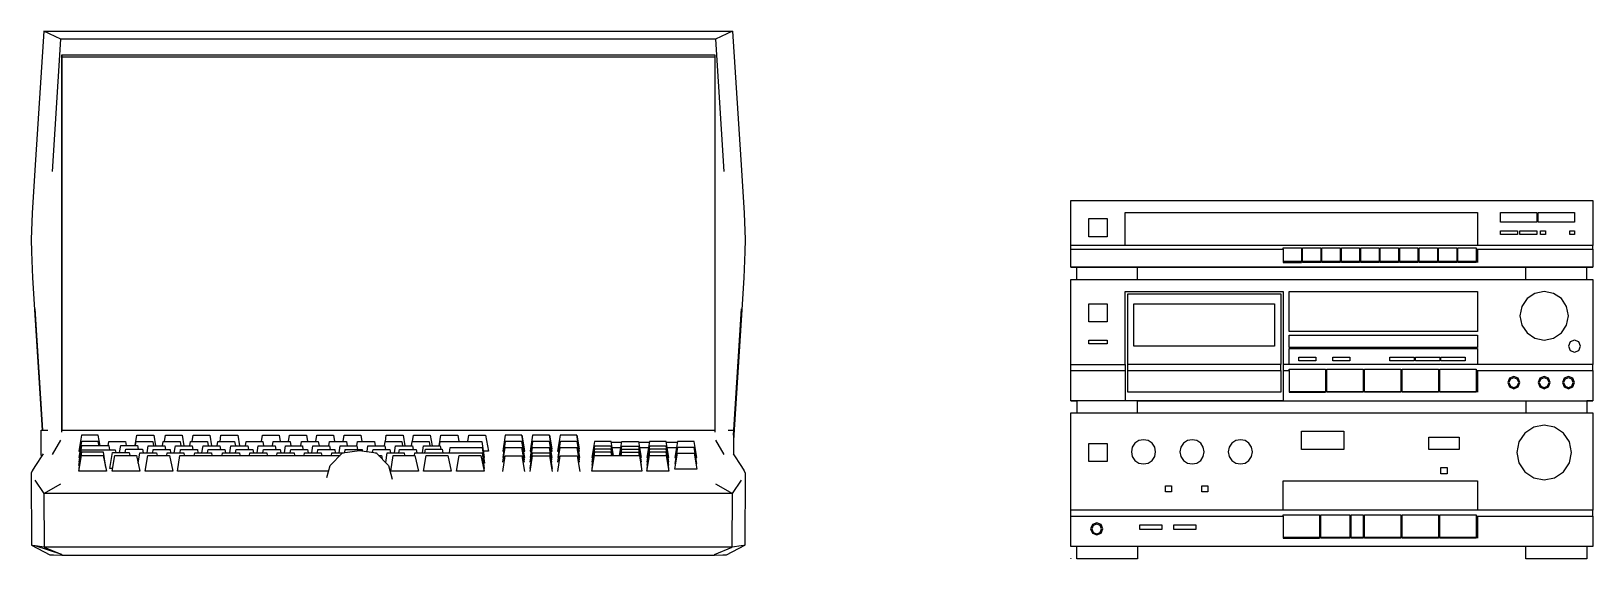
# Model space of a CAD drawing. Header units: millimetres. Extents: x 3103 to 179340, y -10977 to 70536.
# Drawn here: x 112484 to 113721, y 10924 to 11342 of the extents above; entities that cross this region are included whole.
import ezdxf

# ---------------------------------------------------------------- set-up
doc = ezdxf.new("R2010")
doc.units = ezdxf.units.MM
doc.header["$LTSCALE"] = 0.5
doc.linetypes.add('ELGO_LTYPE0', pattern=[0])
doc.layers.add('MEBEL', color=1, linetype='Continuous')

# ---------------------------------------------------------------- blocks, each defined once
blk = doc.blocks.new('m_164')
at = {"color": 0, "linetype": 'ELGO_LTYPE0'}
for p, q in [((-272.818329, 414.850534), (-279.859209, 304.964506)), ((-272.818329, 414.850534), (272.817993, 414.850534)), ((-259.206535, 408.581614), (-272.818329, 414.850534)), ((-265.896274, 303.925433), (-259.206535, 408.581614)), ((259.206535, 408.581614), (-259.206535, 408.581614)), ((272.817993, 414.850534), (259.206535, 408.581614)), ((259.206535, 408.581614), (265.895938, 303.931278)), ((272.817993, 414.850534), (279.859209, 304.970687)), ((-258.637764, 97.440483), (-258.637764, 396.335009)), ((-258.637764, 396.335009), (-258.637764, 99.030225)), ((-258.637764, 396.335009), (258.640431, 396.335009)), ((258.640431, 396.335009), (258.640431, 97.440483)), ((-258.637764, 394.586388), (258.640431, 394.586388)), ((-279.859209, 304.964506), (-282.011128, 270.797506)), ((279.859209, 304.970687), (282.013795, 270.804016)), ((-282.011128, 270.797506), (-282.729104, 250.044277)), ((282.013795, 270.804016), (282.731771, 250.050451)), ((-282.729104, 250.044277), (-282.502129, 240.160207)), ((282.731771, 250.050451), (282.504796, 240.166381)), ((-282.502129, 240.160207), (-281.78549, 219.738176)), ((282.504796, 240.166381), (281.78682, 219.74435)), ((-281.78549, 219.738176), (-279.633571, 186.116994)), ((281.78682, 219.74435), (279.633571, 186.123091)), ((-279.859209, 195.124048), (-273.701526, 99.030225)), ((-279.633571, 186.116994), (-273.966553, 99.030225)), ((273.441504, 94.973389), (279.859209, 195.130138)), ((279.633571, 186.123091), (273.441504, 90.956271)), ((-274.996281, 78.810221), (-274.996281, 99.030225)), ((-274.996281, 99.030225), (-269.657374, 99.030225)), ((-258.637764, 99.030225), (258.640431, 99.030225)), ((269.339938, 99.030225), (273.441504, 99.030225)), ((273.441504, 99.030225), (273.441504, 79.975378)), ((-265.896274, 79.733717), (-259.403466, 91.029456)), ((-242.950491, 94.992912), (-244.931841, 82.385065)), ((-242.950491, 90.086094), (-244.931841, 77.477827)), ((-229.635434, 94.992912), (-242.950491, 94.992912)), ((-229.635434, 90.086094), (-242.950491, 90.086094)), ((-228.205495, 86.546796), (-229.635434, 94.992912)), ((-229.036619, 86.546796), (-229.635434, 90.086094)), ((-221.905614, 86.546796), (-221.349191, 90.086094)), ((-221.349191, 90.086094), (-208.034134, 90.086094)), ((-212.734508, 81.378451), (-211.873011, 86.860886)), ((-211.873011, 86.860886), (-198.557954, 86.860886)), ((-208.034134, 90.086094), (-207.488393, 86.860886)), ((-200.305322, 86.860886), (-199.025582, 94.996335)), ((-200.254586, 86.860886), (-199.747562, 90.086094)), ((-199.747562, 90.086094), (-186.432505, 90.086094)), ((-199.025582, 94.996335), (-185.710525, 94.996335)), ((-198.557954, 86.860886), (-198.067282, 83.958364)), ((-186.432505, 90.086094), (-185.83236, 86.5382)), ((-185.710525, 94.996335), (-184.279256, 86.5382)), ((-178.703693, 86.5382), (-178.145933, 90.086094)), ((-178.145933, 90.086094), (-164.830876, 90.086094)), ((-177.27108, 90.086094), (-176.499701, 94.996335)), ((-176.499701, 94.996335), (-163.184644, 94.996335)), ((-164.830876, 90.086094), (-164.230731, 86.5382)), ((-163.184644, 94.996335), (-161.753368, 86.5382)), ((-157.102064, 86.5382), (-156.544304, 90.086094)), ((-156.544304, 90.086094), (-143.229247, 90.086094)), ((-155.360366, 90.086094), (-154.589323, 94.996335)), ((-154.589323, 94.996335), (-141.272929, 94.996335)), ((-143.229247, 90.086094), (-142.629102, 86.5382)), ((-141.272929, 94.996335), (-139.841317, 86.5382)), ((-135.500764, 86.5382), (-134.942675, 90.086094)), ((-134.942675, 90.086094), (-121.626281, 90.086094)), ((-133.192969, 90.086094), (-132.42159, 94.996335)), ((-132.42159, 94.996335), (-119.106533, 94.996335)), ((-121.626281, 90.086094), (-121.026136, 86.5382)), ((-119.106533, 94.996335), (-117.675257, 86.5382)), ((-113.1361, 86.5382), (-112.578347, 90.086094)), ((-112.578347, 90.086094), (-99.26329, 90.086094)), ((-100.403499, 90.086094), (-99.632456, 94.992912)), ((-99.632456, 94.992912), (-86.317399, 94.992912)), ((-99.26329, 90.086094), (-98.663138, 86.5382)), ((-91.597562, 86.5382), (-91.039802, 90.086094)), ((-91.039802, 90.086094), (-77.724745, 90.086094)), ((-86.317399, 94.992912), (-85.486268, 90.086094)), ((-78.903006, 90.086094), (-78.131963, 94.992912)), ((-78.131963, 94.992912), (-64.816906, 94.992912)), ((-77.724745, 90.086094), (-77.1246, 86.5382)), ((-69.234564, 86.5382), (-68.676475, 90.086094)), ((-68.676475, 90.086094), (-55.360081, 90.086094)), ((-64.816906, 94.992912), (-63.985775, 90.086094)), ((-57.350783, 90.086094), (-56.579733, 94.992912)), ((-56.579733, 94.992912), (-43.264676, 94.992912)), ((-55.360081, 90.086094), (-54.759936, 86.5382)), ((-46.932984, 86.5382), (-46.374895, 90.086094)), ((-46.374895, 90.086094), (-33.059838, 90.086094)), ((-43.264676, 94.992912), (-42.433552, 90.086094)), ((-35.645344, 90.086094), (-34.874301, 94.992912)), ((-34.874301, 94.992912), (-21.559237, 94.992912)), ((-33.059838, 90.086094), (-32.459693, 86.5382)), ((-24.824002, 86.5382), (-24.271583, 90.086094)), ((-24.271583, 90.086094), (-10.949855, 90.086094)), ((-21.559237, 94.992912), (-20.728113, 90.086094)), ((-10.949855, 90.086094), (-10.349703, 86.5382)), ((-3.031112, 86.5382), (-2.473359, 90.086094)), ((-2.473359, 90.086094), (10.841705, 90.086094)), ((-2.240707, 90.086094), (-1.469664, 94.996335)), ((-1.469664, 94.996335), (11.84673, 94.996335)), ((10.841705, 90.086094), (11.44185, 86.5382)), ((11.84673, 94.996335), (13.278006, 86.5382)), ((18.570517, 86.5382), (19.12827, 90.086094)), ((19.12827, 90.086094), (32.443334, 90.086094)), ((19.25945, 90.086094), (20.0305, 94.996335)), ((20.0305, 94.996335), (33.345557, 94.996335)), ((32.443334, 90.086094), (33.043479, 86.5382)), ((33.345557, 94.996335), (34.777162, 86.5382)), ((40.459202, 86.5382), (41.788005, 94.996335)), ((40.658807, 86.5382), (41.21656, 90.086094)), ((41.21656, 90.086094), (74.247691, 90.086094)), ((41.788005, 94.996335), (55.103062, 94.996335)), ((55.103062, 94.996335), (55.934186, 90.086094)), ((63.132615, 90.086094), (63.903665, 94.996335)), ((63.903665, 94.996335), (77.218722, 94.996335)), ((74.247691, 90.086094), (76.014085, 77.477827)), ((77.218722, 94.996335), (79.352952, 82.388488)), ((92.685698, 94.992912), (90.704677, 82.385065)), ((92.685698, 90.086094), (90.704677, 77.477827)), ((106.002092, 94.992912), (92.685698, 94.992912)), ((106.002092, 90.086094), (92.685698, 90.086094)), ((106.002092, 94.992912), (107.843589, 84.103565)), ((108.134985, 82.385065), (106.002092, 94.992912)), ((106.002092, 94.992912), (107.805537, 84.329203)), ((108.134985, 77.477827), (106.002092, 90.086094)), ((114.387126, 94.992912), (112.404775, 82.385065)), ((114.387126, 90.086094), (112.404775, 77.477827)), ((127.70219, 94.992912), (114.387126, 94.992912)), ((127.70219, 90.086094), (114.387126, 90.086094)), ((127.70219, 94.992912), (129.549028, 84.103565)), ((129.836413, 82.385065), (127.70219, 94.992912)), ((127.70219, 94.992912), (129.510976, 84.329203)), ((129.836413, 77.477827), (127.70219, 90.086094)), ((136.148642, 94.992912), (134.167621, 82.385065)), ((136.297511, 90.086094), (134.31649, 77.477827)), ((149.463699, 94.992912), (136.148642, 94.992912)), ((149.612568, 90.086094), (136.297511, 90.086094)), ((149.463699, 94.992912), (151.306533, 84.103565)), ((151.597929, 82.385065), (149.463699, 94.992912)), ((149.463699, 94.992912), (151.268481, 84.329203)), ((151.746798, 77.477827), (149.612568, 90.086094)), ((163.370557, 90.086094), (161.389543, 77.477827)), ((176.685621, 90.086094), (163.370557, 90.086094)), ((178.554488, 79.045036), (176.685621, 90.086094)), ((176.769061, 89.597263), (184.994222, 89.597263)), ((183.335635, 79.045036), (185.070655, 90.086094)), ((185.070655, 90.086094), (198.385712, 90.086094)), ((198.385712, 90.086094), (200.519942, 77.477827)), ((198.469159, 89.597263), (206.905937, 89.597263)), ((206.982706, 90.086094), (205.000019, 77.477827)), ((220.297763, 90.086094), (206.982706, 90.086094)), ((222.43032, 77.477827), (220.297763, 90.086094)), ((220.379544, 89.597263), (228.994227, 89.597263)), ((229.070996, 90.086094), (227.089639, 77.477827)), ((242.386053, 90.086094), (229.070996, 90.086094)), ((244.519947, 77.477827), (242.386053, 90.086094)), ((259.40313, 91.029456), (265.895938, 79.734389)), ((-273.226884, 80.301074), (-279.859209, 70.206129)), ((-274.207213, 78.810221), (-274.996281, 78.810221)), ((-242.950491, 86.546796), (-244.931841, 73.938858)), ((-244.931841, 82.385065), (-244.160462, 82.385065)), ((-242.950491, 81.498781), (-244.931841, 68.890598)), ((-244.931841, 66.437105), (-242.950491, 79.045036)), ((-244.931841, 77.477827), (-244.375089, 77.477827)), ((-244.913816, 71.050364), (-242.950491, 83.54339)), ((-220.956659, 86.546796), (-242.950491, 86.546796)), ((-242.950491, 83.54339), (-216.223574, 83.54339)), ((-225.577926, 81.498781), (-242.950491, 81.498781)), ((-242.950491, 79.045036), (-225.76218, 79.045036)), ((-225.76218, 79.045036), (-223.075867, 66.437105)), ((-223.711397, 69.41865), (-225.577926, 81.498781)), ((-220.385221, 83.54339), (-220.956659, 86.546796)), ((-220.452309, 68.770268), (-218.469622, 81.378451)), ((-218.542387, 66.437105), (-216.56103, 79.045036)), ((-218.469622, 81.378451), (-205.154565, 81.378451)), ((-216.56103, 79.045036), (-199.372719, 79.045036)), ((-216.223574, 83.54339), (-215.812016, 81.378451)), ((-208.205032, 81.378451), (-207.798815, 83.958364)), ((-207.798815, 83.958364), (-194.483758, 83.958364)), ((-205.154565, 81.378451), (-204.759695, 79.045036)), ((-199.372719, 79.045036), (-196.686413, 66.437105)), ((-198.057608, 72.870749), (-196.771197, 81.055765)), ((-196.771197, 81.055765), (-183.456133, 81.055765)), ((-194.483758, 83.958364), (-193.993093, 81.055765)), ((-192.375568, 66.437105), (-190.394547, 79.045036)), ((-191.035747, 81.055765), (-190.174579, 86.5382)), ((-190.394547, 79.045036), (-173.206236, 79.045036)), ((-190.174579, 86.5382), (-176.859522, 86.5382)), ((-186.504941, 81.055765), (-186.098717, 83.635678)), ((-186.098717, 83.635678), (-172.78366, 83.635678)), ((-183.456133, 81.055765), (-183.115674, 79.045036)), ((-176.859522, 86.5382), (-176.368521, 83.635678)), ((-175.457954, 79.045036), (-175.142191, 81.055765)), ((-175.142191, 81.055765), (-161.827134, 81.055765)), ((-173.206236, 79.045036), (-170.519923, 66.437105)), ((-172.78366, 83.635678), (-172.347735, 81.055765)), ((-169.406748, 81.055765), (-168.544243, 86.5382)), ((-168.544243, 86.5382), (-155.229186, 86.5382)), ((-166.902022, 66.437105), (-164.921001, 79.045036)), ((-164.921001, 79.045036), (-38.035249, 79.045036)), ((-164.875935, 81.055765), (-164.470054, 83.635678)), ((-164.470054, 83.635678), (-151.154997, 83.635678)), ((-161.827134, 81.055765), (-161.486675, 79.045036)), ((-155.229186, 86.5382), (-154.738192, 83.635678)), ((-153.576283, 79.045036), (-153.26052, 81.055765)), ((-153.26052, 81.055765), (-139.945463, 81.055765)), ((-151.154997, 83.635678), (-150.718736, 81.055765)), ((-147.525077, 81.055765), (-146.663573, 86.5382)), ((-146.663573, 86.5382), (-133.348516, 86.5382)), ((-142.995594, 81.055765), (-142.589377, 83.635678)), ((-142.589377, 83.635678), (-129.27432, 83.635678)), ((-139.945463, 81.055765), (-139.604997, 79.045036)), ((-133.348516, 86.5382), (-132.857851, 83.635678)), ((-131.444264, 79.045036), (-131.128501, 81.055765)), ((-131.128501, 81.055765), (-117.813444, 81.055765)), ((-129.27432, 83.635678), (-128.838395, 81.055765)), ((-125.393058, 81.055765), (-124.531554, 86.5382)), ((-124.531554, 86.5382), (-111.216497, 86.5382)), ((-120.863582, 81.055765), (-120.457365, 83.635678)), ((-120.457365, 83.635678), (-107.142308, 83.635678)), ((-117.813444, 81.055765), (-117.472985, 79.045036)), ((-111.216497, 86.5382), (-110.725832, 83.635678)), ((-109.815265, 79.045036), (-109.499502, 81.055765)), ((-109.499502, 81.055765), (-96.184445, 81.055765)), ((-107.142308, 83.635678), (-106.706383, 81.055765)), ((-103.764059, 81.055765), (-102.902891, 86.5382)), ((-102.902891, 86.5382), (-89.587834, 86.5382)), ((-99.233246, 81.055765), (-98.827029, 83.635678)), ((-98.827029, 83.635678), (-85.512308, 83.635678)), ((-96.184445, 81.055765), (-95.843986, 79.045036)), ((-89.587834, 86.5382), (-89.096833, 83.635678)), ((-88.186266, 79.045036), (-87.870503, 81.055765)), ((-87.870503, 81.055765), (-74.554109, 81.055765)), ((-85.512308, 83.635678), (-85.076047, 81.055765)), ((-82.13506, 81.055765), (-81.272555, 86.5382)), ((-81.272555, 86.5382), (-67.957498, 86.5382)), ((-77.604247, 81.055765), (-77.198366, 83.635678)), ((-77.198366, 83.635678), (-63.883309, 83.635678)), ((-74.554109, 81.055765), (-74.21365, 79.045036)), ((-67.957498, 86.5382), (-67.466497, 83.635678)), ((-66.619014, 79.045036), (-66.303258, 81.055765)), ((-66.303258, 81.055765), (-52.988194, 81.055765)), ((-63.883309, 83.635678), (-63.447048, 81.055765)), ((-60.567808, 81.055765), (-59.70664, 86.5382)), ((-59.70664, 86.5382), (-46.391583, 86.5382)), ((-56.038332, 81.055765), (-55.632115, 83.635678)), ((-55.632115, 83.635678), (-42.317058, 83.635678)), ((-52.988194, 81.055765), (-52.647735, 79.045036)), ((-46.391583, 86.5382), (-45.900582, 83.635678)), ((-45.984029, 70.924609), (-36.185408, 80.934434)), ((-44.990015, 79.045036), (-44.674252, 81.055765)), ((-44.674252, 81.055765), (-35.34594, 81.055765)), ((-42.317058, 83.635678), (-41.881133, 81.055765)), ((-38.938809, 81.055765), (-38.077641, 86.5382)), ((-38.077641, 86.5382), (-24.762584, 86.5382)), ((-36.185408, 80.934434), (-22.801926, 82.867638)), ((-34.386303, 81.194533), (-34.002115, 83.635678)), ((-34.002115, 83.635678), (-20.687058, 83.635678)), ((-24.762584, 86.5382), (-24.271583, 83.635678)), ((-22.801926, 82.867638), (-9.417107, 80.934434)), ((-20.687058, 83.635678), (-20.501138, 82.535439)), ((-16.72335, 81.989614), (-16.008377, 86.5382)), ((-16.008377, 86.5382), (-2.691983, 86.5382)), ((-12.292336, 81.349744), (-11.932851, 83.635678)), ((-11.932851, 83.635678), (1.382206, 83.635678)), ((-10.256575, 81.055765), (-9.289931, 81.055765)), ((-9.417107, 80.934434), (0.381514, 70.924609)), ((-9.289931, 81.055765), (-9.238194, 80.751937)), ((-7.567266, 79.045036), (-5.285504, 79.045036)), ((-5.285504, 79.045036), (-4.649974, 76.064492)), ((-2.691983, 86.5382), (-2.201318, 83.635678)), ((-1.942969, 73.299408), (-0.724654, 81.055765)), ((-0.724654, 81.055765), (12.59174, 81.055765)), ((1.382206, 83.635678), (1.818467, 81.055765)), ((2.043769, 66.437105), (4.026456, 79.045036)), ((4.026456, 79.045036), (21.213101, 79.045036)), ((5.010796, 81.055765), (5.873294, 86.5382)), ((5.873294, 86.5382), (19.188358, 86.5382)), ((8.540917, 81.055765), (8.946798, 83.635678)), ((8.946798, 83.635678), (22.261855, 83.635678)), ((12.59174, 81.055765), (12.932206, 79.045036)), ((19.188358, 86.5382), (19.679352, 83.635678)), ((20.856283, 79.045036), (21.172382, 81.055765)), ((21.172382, 81.055765), (74.440618, 81.055765)), ((21.213101, 79.045036), (23.90108, 66.437105)), ((22.261855, 83.635678), (22.698116, 81.055765)), ((27.081061, 81.055765), (27.942558, 86.5382)), ((27.942558, 86.5382), (41.257615, 86.5382)), ((28.090097, 66.437105), (30.071111, 79.045036)), ((29.15654, 81.055765), (29.592801, 83.831531)), ((29.592801, 83.831531), (42.907858, 83.831531)), ((30.071111, 79.045036), (47.259422, 79.045036)), ((41.257615, 86.5382), (41.715576, 83.831531)), ((42.907858, 83.831531), (43.37816, 81.055765)), ((47.259422, 79.045036), (49.946071, 66.437105)), ((48.472067, 81.055765), (49.147651, 85.354262)), ((49.147651, 85.354262), (74.359845, 85.354262)), ((54.136418, 66.437105), (56.117439, 79.045036)), ((56.117439, 79.045036), (73.30575, 79.045036)), ((73.30575, 79.045036), (75.992392, 66.437105)), ((74.359845, 85.354262), (76.271104, 72.745995)), ((74.440618, 81.055765), (76.159286, 68.663623)), ((79.352952, 82.388488), (75.326489, 82.388488)), ((76.014085, 77.477827), (75.553464, 77.477827)), ((90.704677, 82.385065), (91.475727, 82.385065)), ((90.704677, 77.477827), (91.475727, 77.477827)), ((90.736051, 66.231074), (92.685698, 78.636229)), ((90.870234, 73.627855), (92.685698, 85.178856)), ((92.685698, 85.178856), (106.002092, 85.178856)), ((92.685698, 78.636229), (106.002092, 78.636229)), ((106.002092, 85.178856), (107.597588, 75.744312)), ((106.002092, 85.178856), (107.660672, 75.375811)), ((107.955743, 73.627855), (106.002092, 85.178856)), ((106.002092, 78.636229), (108.100601, 66.231074)), ((107.305191, 82.385065), (108.134985, 82.385065)), ((107.305191, 77.477827), (108.134985, 77.477827)), ((112.404775, 82.385065), (113.175818, 82.385065)), ((112.404775, 77.477827), (113.175818, 77.477827)), ((112.436149, 68.690909), (114.387126, 81.089645)), ((112.436149, 66.231074), (114.387126, 78.636229)), ((112.571333, 73.627855), (114.387126, 85.178856)), ((114.387126, 85.178856), (127.70219, 85.178856)), ((114.387126, 81.089645), (127.70219, 81.089645)), ((114.387126, 78.636229), (127.70219, 78.636229)), ((127.70219, 85.178856), (129.299016, 75.744312)), ((127.70219, 85.178856), (129.361771, 75.375811)), ((129.657171, 73.627855), (127.70219, 85.178856)), ((127.70219, 81.089645), (129.800699, 68.690909)), ((127.70219, 78.636229), (129.800699, 66.231074)), ((129.004953, 82.385065), (129.836413, 82.385065)), ((129.004953, 77.477827), (129.836413, 77.477827)), ((134.167621, 82.385065), (135.087533, 82.385065)), ((134.31649, 77.477827), (135.087533, 77.477827)), ((134.347864, 66.231074), (136.297511, 78.636229)), ((134.482047, 73.627855), (136.297511, 85.178856)), ((136.297511, 85.178856), (149.612568, 85.178856)), ((136.297511, 78.636229), (149.612568, 78.636229)), ((149.612568, 85.178856), (151.209401, 75.744312)), ((149.612568, 85.178856), (151.268481, 75.375811)), ((151.567885, 73.627855), (149.612568, 85.178856)), ((149.612568, 78.636229), (151.71275, 66.231074)), ((150.915667, 82.385065), (151.597929, 82.385065)), ((150.915667, 77.477827), (151.746798, 77.477827)), ((163.370557, 86.405599), (161.389543, 73.797752)), ((163.370557, 83.95219), (161.389543, 71.344343)), ((163.370557, 81.498781), (161.389543, 68.890598)), ((161.389543, 66.437105), (163.370557, 79.045036)), ((161.389543, 77.477827), (161.967988, 77.477827)), ((176.685621, 86.405599), (163.370557, 86.405599)), ((176.685621, 83.95219), (163.370557, 83.95219)), ((176.685621, 81.498781), (163.370557, 81.498781)), ((163.370557, 79.045036), (199.055619, 79.045036)), ((177.931306, 79.045036), (176.685621, 86.405599)), ((177.517081, 79.045036), (176.685621, 83.95219)), ((177.101183, 79.045036), (176.685621, 81.498781)), ((177.504726, 85.247617), (184.310623, 85.247617)), ((183.914087, 79.045036), (185.070655, 86.405599)), ((184.299612, 79.045036), (185.070655, 83.95219)), ((184.68513, 79.045036), (185.070655, 81.498781)), ((185.070655, 86.405599), (198.385712, 86.405599)), ((185.070655, 83.95219), (198.385712, 83.95219)), ((185.070655, 81.498781), (198.385712, 81.498781)), ((198.385712, 86.405599), (200.519942, 73.797752)), ((198.385712, 83.95219), (200.519942, 71.344343)), ((198.385712, 81.498781), (198.801281, 79.045036)), ((199.055619, 79.045036), (200.940845, 66.437105)), ((199.204488, 85.247617), (206.222345, 85.247617)), ((200.519942, 77.477827), (199.896431, 77.477827)), ((206.982706, 86.405599), (205.000019, 73.797752)), ((206.982706, 83.95219), (205.000019, 71.344343)), ((206.982706, 81.498781), (205.000019, 68.890598)), ((205.000019, 66.437105), (206.982706, 79.045036)), ((205.000019, 77.477827), (205.578471, 77.477827)), ((220.297763, 86.405599), (206.982706, 86.405599)), ((220.297763, 83.95219), (206.982706, 83.95219)), ((220.297763, 81.498781), (206.982706, 81.498781)), ((206.982706, 79.045036), (220.297763, 79.045036)), ((222.43032, 73.797752), (220.297763, 86.405599)), ((222.43032, 71.344343), (220.297763, 83.95219)), ((222.43032, 68.890598), (220.297763, 81.498781)), ((220.297763, 79.045036), (222.43032, 66.437105)), ((221.116539, 85.247617), (228.310628, 85.247617)), ((221.808482, 77.477827), (222.43032, 77.477827)), ((229.070996, 85.178856), (227.089639, 72.571009)), ((227.089639, 68.072991), (229.070996, 80.680838)), ((227.089639, 77.477827), (227.861018, 77.477827)), ((242.386053, 85.178856), (229.070996, 85.178856)), ((229.070996, 80.680838), (242.386053, 80.680838)), ((244.519947, 72.571009), (242.386053, 85.178856)), ((242.386053, 80.680838), (244.519947, 68.072991)), ((243.688823, 77.477827), (244.519947, 77.477827)), ((273.226877, 80.301074), (279.859209, 70.206801)), ((-282.011128, 66.873611), (-282.729104, 64.84912)), ((-282.729104, 64.84912), (-282.502129, 7.930755)), ((-279.859209, 70.206129), (-282.011128, 66.873611)), ((-244.931841, 73.938858), (-244.459866, 73.938858)), ((-244.931841, 68.890598), (-244.545987, 68.890598)), ((-223.075867, 66.437105), (-244.931841, 66.437105)), ((-218.175888, 68.770268), (-220.452309, 68.770268)), ((-196.686413, 66.437105), (-218.542387, 66.437105)), ((-170.519923, 66.437105), (-192.375568, 66.437105)), ((-47.161296, 66.437105), (-166.902022, 66.437105)), ((-48.477744, 61.416796), (-45.984029, 70.924609)), ((0.381514, 70.924609), (3.210018, 60.137812)), ((23.90108, 66.437105), (2.043769, 66.437105)), ((49.946071, 66.437105), (28.090097, 66.437105)), ((75.992392, 66.437105), (54.136418, 66.437105)), ((76.271104, 72.745995), (75.593182, 72.745995)), ((161.389543, 73.797752), (161.775061, 73.797752)), ((161.389543, 71.344343), (161.775061, 71.344343)), ((161.389543, 68.890598), (161.775061, 68.890598)), ((200.940845, 66.437105), (161.389543, 66.437105)), ((200.519942, 73.797752), (200.10438, 73.797752)), ((200.519942, 71.344343), (200.206853, 71.344343)), ((205.000019, 73.797752), (205.385537, 73.797752)), ((205.000019, 71.344343), (205.385537, 71.344343)), ((205.000019, 68.890598), (205.385537, 68.890598)), ((222.43032, 66.437105), (205.000019, 66.437105)), ((222.014758, 73.797752), (222.43032, 73.797752)), ((222.014758, 71.344343), (222.43032, 71.344343)), ((222.014758, 68.890598), (222.43032, 68.890598)), ((227.089639, 72.571009), (227.796604, 72.571009)), ((244.519947, 68.072991), (227.089639, 68.072991)), ((243.758585, 72.571009), (244.519947, 72.571009)), ((279.859209, 70.206801), (282.013795, 66.874283)), ((282.013795, 66.874283), (282.731771, 64.849869)), ((282.731771, 64.849869), (282.504796, 7.930755)), ((-279.859209, 59.492517), (-272.818329, 48.774817)), ((-272.818329, 48.774817), (-259.206535, 56.465248)), ((259.206535, 56.465248), (272.817993, 48.774817)), ((272.817993, 48.774817), (279.859209, 59.493189)), ((-272.818329, 48.774817), (-272.598032, 6.259659)), ((272.817993, 48.774817), (-272.818329, 48.774817)), ((272.598025, 6.259659), (272.817993, 48.774817)), ((-282.502129, 7.930755), (-267.879962, 0.255682)), ((-279.633571, 7.373919), (-281.78549, 7.720223)), ((-272.598032, 6.259659), (-279.633571, 7.373919)), ((-258.488559, 0.511364), (-279.633571, 7.373919)), ((272.598025, 6.259659), (-272.598032, 6.259659)), ((-272.598032, 6.259659), (-258.488559, 0.511364)), ((-267.879962, 0.255682), (-267.200374, 0.223559)), ((-267.200374, 0.223559), (-265.160609, 0.170233)), ((-265.160609, 0.170233), (-258.488559, 0)), ((-258.488559, 0), (258.488559, 0)), ((258.488559, 0.511364), (272.598025, 6.259659)), ((258.488559, 0), (265.160609, 0.170233)), ((265.160609, 0.170233), (267.201711, 0.223559)), ((267.201711, 0.223559), (267.882629, 0.255682)), ((267.882629, 0.255682), (282.504796, 7.930755)), ((279.633571, 7.373919), (272.598025, 6.259659)), ((281.78682, 7.720223), (279.633571, 7.373919)), ((282.504796, 7.930755), (281.78682, 7.720223))]:
    blk.add_line(p, q, dxfattribs=at)
blk = doc.blocks.new('m_174')
at = {"color": 0, "linetype": 'ELGO_LTYPE0'}
for p, q in [((-408.749008, 230.817938), (-408.749008, 283.713866)), ((-408.749008, 283.713866), (4.80876, 283.713866)), ((-365.46974, 248.130084), (-365.46974, 274.097158)), ((-365.46974, 274.097158), (-86.558628, 274.097158)), ((-86.558628, 274.097158), (-86.558628, 248.130084)), ((-68.285178, 266.403198), (-68.285178, 274.097158)), ((-68.285178, 274.097158), (-39.432238, 274.097158)), ((-39.432238, 274.097158), (-39.432238, 266.403198)), ((-38.470506, 266.403198), (-38.470506, 274.097158)), ((-38.470506, 274.097158), (-9.617614, 274.097158)), ((-9.617614, 274.097158), (-9.617614, 266.403198)), ((4.80876, 283.713866), (4.80876, 248.130084)), ((-394.32249, 254.86231), (-394.32249, 269.288446)), ((-394.32249, 269.288446), (-379.896068, 269.288446)), ((-379.896068, 269.288446), (-379.896068, 254.86231)), ((-39.432238, 266.403198), (-68.285178, 266.403198)), ((-9.617614, 266.403198), (-38.470506, 266.403198)), ((4.80876, 248.130084), (-408.749008, 248.130084)), ((-379.896068, 254.86231), (-394.32249, 254.86231)), ((-86.558628, 248.130084), (-365.46974, 248.130084)), ((-68.285178, 256.785728), (-68.285178, 259.670974)), ((-68.285178, 259.670974), (-54.820346, 259.670974)), ((-54.820346, 256.785728), (-68.285178, 256.785728)), ((-54.820346, 259.670974), (-54.820346, 256.785728)), ((-52.89688, 256.785728), (-52.89688, 259.670974)), ((-52.89688, 259.670974), (-39.432238, 259.670974)), ((-39.432238, 256.785728), (-52.89688, 256.785728)), ((-39.432238, 259.670974), (-39.432238, 256.785728)), ((-36.546896, 256.785728), (-36.546896, 259.670974)), ((-36.546896, 259.670974), (-32.699822, 259.670974)), ((-32.699822, 256.785728), (-36.546896, 256.785728)), ((-32.699822, 259.670974), (-32.699822, 256.785728)), ((-13.464688, 256.785728), (-13.464688, 259.670974)), ((-13.464688, 259.670974), (-9.617614, 259.670974)), ((-9.617614, 256.785728), (-13.464688, 256.785728)), ((-9.617614, 259.670974), (-9.617614, 256.785728)), ((4.80876, 245.244838), (4.80876, 248.130084)), ((-408.749008, 245.244838), (-240.440654, 245.244838)), ((-240.440654, 245.244838), (-240.440654, 246.16847)), ((-240.440654, 246.16847), (-226.014088, 246.16847)), ((-240.440654, 245.244838), (-240.440654, 234.665632)), ((-226.014088, 235.323526), (-240.440654, 235.323526)), ((-226.014088, 246.16847), (-226.014088, 235.323526)), ((-226.014088, 245.244838), (-225.052356, 245.244838)), ((-226.014088, 234.665632), (-226.014088, 235.323526)), ((-225.052356, 234.665632), (-225.052356, 246.16847)), ((-225.052356, 246.16847), (-210.625982, 246.16847)), ((-210.625982, 235.323526), (-225.052356, 235.323526)), ((-210.625982, 246.16847), (-210.625982, 235.323526)), ((-210.625982, 245.244838), (-209.664058, 245.244838)), ((-210.625982, 235.323526), (-210.625982, 234.665632)), ((-209.664058, 234.665632), (-209.664058, 246.16847)), ((-209.664058, 246.16847), (-195.237732, 246.16847)), ((-195.237732, 235.323526), (-209.664058, 235.323526)), ((-195.237732, 246.16847), (-195.237732, 235.323526)), ((-195.237732, 245.244838), (-194.275998, 245.244838)), ((-195.237732, 235.323526), (-195.237732, 234.665632)), ((-194.275998, 234.665632), (-194.275998, 246.16847)), ((-194.275998, 246.16847), (-179.849624, 246.16847)), ((-179.849624, 235.323526), (-194.275998, 235.323526)), ((-179.849624, 246.16847), (-179.849624, 235.323526)), ((-179.849624, 245.244838), (-178.8877, 245.244838)), ((-179.849624, 235.323526), (-179.849624, 234.665632)), ((-178.8877, 234.665632), (-178.8877, 246.16847)), ((-178.8877, 246.16847), (-164.461326, 246.16847)), ((-164.461326, 235.323526), (-178.8877, 235.323526)), ((-164.461326, 246.16847), (-164.461326, 235.323526)), ((-164.461326, 245.244838), (-163.49964, 245.244838)), ((-164.461326, 235.323526), (-164.461326, 234.665632)), ((-163.49964, 234.665632), (-163.49964, 246.16847)), ((-163.49964, 246.16847), (-149.073076, 246.16847)), ((-149.073076, 235.323526), (-163.49964, 235.323526)), ((-149.073076, 246.16847), (-149.073076, 235.323526)), ((-149.073076, 245.244838), (-148.111342, 245.244838)), ((-149.073076, 235.323526), (-149.073076, 234.665632)), ((-148.111342, 234.665632), (-148.111342, 246.16847)), ((-148.111342, 246.16847), (-133.684968, 246.16847)), ((-133.684968, 235.323526), (-148.111342, 235.323526)), ((-133.684968, 246.16847), (-133.684968, 235.323526)), ((-133.684968, 245.244838), (-132.723044, 245.244838)), ((-133.684968, 235.323526), (-133.684968, 234.665632)), ((-132.723044, 234.665632), (-132.723044, 246.16847)), ((-132.723044, 246.16847), (-118.296718, 246.16847)), ((-118.296718, 235.323526), (-132.723044, 235.323526)), ((-118.296718, 246.16847), (-118.296718, 235.323526)), ((-118.296718, 245.244838), (-117.334984, 245.244838)), ((-118.296718, 235.323526), (-118.296718, 234.665632)), ((-117.334984, 234.665632), (-117.334984, 246.16847)), ((-117.334984, 246.16847), (-102.90861, 246.16847)), ((-102.90861, 235.323526), (-117.334984, 235.323526)), ((-102.90861, 246.16847), (-102.90861, 235.323526)), ((-102.90861, 245.244838), (-101.946686, 245.244838)), ((-102.90861, 235.323526), (-102.90861, 234.665632)), ((-101.946686, 234.665632), (-101.946686, 246.16847)), ((-101.946686, 246.16847), (-87.520312, 246.16847)), ((-87.520312, 235.323526), (-101.946686, 235.323526)), ((-87.520312, 246.16847), (-87.520312, 235.323526)), ((-87.520312, 245.244838), (-86.558628, 245.244838)), ((-87.520312, 235.323526), (-87.520312, 234.665632)), ((-86.558628, 245.244838), (-86.558628, 234.665728)), ((-86.558628, 245.244838), (4.80876, 245.244838)), ((4.80876, 245.244838), (4.80876, 230.817938)), ((-41.045904, 230.818654), (-408.749008, 230.817938)), ((-408.749008, 230.817938), (4.80876, 230.817938)), ((-403.940296, 221.201278), (-403.940296, 230.817938)), ((-355.852126, 221.201278), (-355.852126, 230.817938)), ((-240.440654, 234.665632), (-226.014088, 234.665632)), ((-210.625982, 234.665632), (-225.052356, 234.665632)), ((-195.237732, 234.665632), (-209.664058, 234.665632)), ((-179.849624, 234.665632), (-194.275998, 234.665632)), ((-164.461326, 234.665632), (-178.8877, 234.665632)), ((-149.073076, 234.665632), (-163.49964, 234.665632)), ((-133.684968, 234.665632), (-148.111342, 234.665632)), ((-118.296718, 234.665632), (-132.723044, 234.665632)), ((-102.90861, 234.665632), (-117.334984, 234.665632)), ((-87.520312, 234.665632), (-101.946686, 234.665632)), ((-48.08812, 221.201278), (-48.08812, 230.817938)), ((4.80876, 230.817938), (-41.045904, 230.818654)), ((0, 221.201278), (0, 230.817938)), ((-408.749008, 125.026512), (-408.749008, 221.201278)), ((-408.749008, 221.201278), (4.80876, 221.201278)), ((-365.46974, 153.879166), (-365.46974, 211.583758)), ((-365.46974, 211.583758), (-240.440654, 211.583758)), ((-240.440654, 211.583758), (-240.440654, 153.879166)), ((-235.631846, 179.846192), (-235.631846, 211.583758)), ((-235.631846, 211.583758), (-86.558628, 211.583758)), ((-86.558628, 211.583758), (-86.558628, 179.846192)), ((-33.661746, 211.583758), (-41.022682, 210.11963)), ((-26.30062, 210.11963), (-33.661746, 211.583758)), ((4.80876, 221.201278), (4.80876, 153.879166)), ((-394.32249, 187.540246), (-394.32249, 201.966286)), ((-394.32249, 201.966286), (-379.896068, 201.966286)), ((-379.896068, 201.966286), (-379.896068, 187.540246)), ((-363.546084, 131.758976), (-363.546084, 209.66034)), ((-363.546084, 209.66034), (-242.364262, 209.66034)), ((-358.737278, 168.305302), (-358.737278, 201.966286)), ((-358.737278, 201.966286), (-247.172832, 201.966286)), ((-247.172832, 201.966286), (-247.172832, 168.305302)), ((-242.364262, 209.66034), (-242.364262, 153.87907)), ((-51.432656, 199.70975), (-52.89688, 192.348958)), ((-47.263096, 205.949974), (-51.432656, 199.70975)), ((-41.022682, 210.11963), (-47.263096, 205.949974)), ((-20.060156, 205.949974), (-26.30062, 210.11963)), ((-15.890646, 199.70975), (-20.060156, 205.949974)), ((-14.426374, 192.348958), (-15.890646, 199.70975)), ((-379.896068, 187.540246), (-394.32249, 187.540246)), ((-52.89688, 192.348958), (-51.432656, 184.988118)), ((-15.890646, 184.988118), (-14.426374, 192.348958)), ((-86.558628, 179.846192), (-235.631846, 179.846192)), ((-235.631846, 167.343522), (-235.631846, 176.961042)), ((-235.631846, 176.961042), (-86.558628, 176.961042)), ((-86.558628, 176.961042), (-86.558628, 167.343522)), ((-51.432656, 184.988118), (-47.263096, 178.74775)), ((-47.263096, 178.74775), (-41.022682, 174.57819)), ((-41.022682, 174.57819), (-33.661746, 173.114014)), ((-33.661746, 173.114014), (-26.30062, 174.57819)), ((-26.30062, 174.57819), (-20.060156, 178.74775)), ((-20.060156, 178.74775), (-15.890646, 184.988118)), ((-394.32249, 170.228768), (-394.32249, 173.114014)), ((-394.32249, 173.114014), (-379.896068, 173.114014)), ((-379.896068, 170.228768), (-394.32249, 170.228768)), ((-379.896068, 173.114014), (-379.896068, 170.228768)), ((-247.172832, 168.305302), (-358.737278, 168.305302)), ((-86.558628, 167.343522), (-235.631846, 167.343522)), ((-235.631846, 153.87907), (-235.631846, 166.381836)), ((-235.631846, 166.381836), (-86.558628, 166.381836)), ((-86.558628, 166.381836), (-86.558628, 153.87907)), ((-13.017988, 171.705532), (-14.426374, 168.305302)), ((-14.426374, 168.305302), (-13.017988, 164.904976)), ((-9.617614, 173.114014), (-13.017988, 171.705532)), ((-13.017988, 164.904976), (-9.617614, 163.49659)), ((-6.217192, 171.705532), (-9.617614, 173.114014)), ((-9.617614, 163.49659), (-6.217192, 164.904976)), ((-4.808806, 168.305302), (-6.217192, 171.705532)), ((-6.217192, 164.904976), (-4.808806, 168.305302)), ((-408.749008, 153.879166), (-365.46974, 153.879166)), ((-408.749008, 149.070168), (-365.46974, 149.070168)), ((-365.46974, 153.879166), (-365.46974, 149.070168)), ((-365.46974, 149.070168), (-365.46974, 125.026608)), ((-242.364262, 153.87907), (-363.546084, 153.87907)), ((-363.546084, 149.070358), (-242.364262, 149.070358)), ((-242.364262, 149.070358), (-242.364262, 153.87907)), ((-242.364262, 149.070358), (-242.364262, 131.758976)), ((4.80876, 153.879166), (-240.440654, 153.879166)), ((-240.440654, 153.879166), (-240.440654, 125.026608)), ((-240.440654, 149.070168), (-235.631846, 149.070168)), ((-235.631846, 149.070168), (-235.631846, 150.088596)), ((-235.631846, 150.088596), (-206.778906, 150.088596)), ((-235.631846, 149.070168), (-235.631846, 131.758976)), ((-227.937698, 156.764318), (-227.937698, 159.649564)), ((-227.937698, 159.649564), (-214.472866, 159.649564)), ((-214.472866, 156.764318), (-227.937698, 156.764318)), ((-214.472866, 159.649564), (-214.472866, 156.764318)), ((-206.778906, 150.088596), (-206.778906, 132.092954)), ((-206.778906, 149.070168), (-205.817222, 149.070168)), ((-205.817222, 131.758976), (-205.817222, 150.088596)), ((-205.817222, 150.088596), (-176.964282, 150.088596)), ((-201.008224, 156.764318), (-201.008224, 159.649564)), ((-201.008224, 159.649564), (-187.543582, 159.649564)), ((-187.543582, 156.764318), (-201.008224, 156.764318)), ((-187.543582, 159.649564), (-187.543582, 156.764318)), ((-176.964282, 150.088596), (-176.964282, 132.092954)), ((-176.964282, 149.070168), (-176.00255, 149.070168)), ((-176.00255, 131.758976), (-176.00255, 150.088596)), ((-176.00255, 150.088596), (-147.14961, 150.088596)), ((-155.805492, 156.764318), (-155.805492, 159.649564)), ((-155.805492, 159.649564), (-136.570118, 159.649564)), ((-136.570118, 156.764318), (-155.805492, 156.764318)), ((-147.14961, 150.088596), (-147.14961, 132.092954)), ((-147.14961, 149.070168), (-146.187924, 149.070168)), ((-146.187924, 131.758976), (-146.187924, 150.088596)), ((-146.187924, 150.088596), (-117.334984, 150.088596)), ((-136.570118, 159.649564), (-136.570118, 156.764318)), ((-135.608434, 156.764318), (-135.608434, 159.649564)), ((-135.608434, 159.649564), (-116.373252, 159.649564)), ((-116.373252, 156.764318), (-135.608434, 156.764318)), ((-117.334984, 150.088596), (-117.334984, 132.092954)), ((-117.334984, 149.070168), (-116.373252, 149.070168)), ((-116.373252, 159.649564), (-116.373252, 156.764318)), ((-116.373252, 131.758976), (-116.373252, 150.088596)), ((-116.373252, 150.088596), (-87.520312, 150.088596)), ((-115.41152, 156.764318), (-115.41152, 159.649564)), ((-115.41152, 159.649564), (-96.176194, 159.649564)), ((-96.176194, 156.764318), (-115.41152, 156.764318)), ((-96.176194, 159.649564), (-96.176194, 156.764318)), ((-87.520312, 150.088596), (-87.520312, 132.092954)), ((-87.520312, 149.070168), (-86.558628, 149.070168)), ((-86.558628, 149.070168), (-86.558628, 131.759072)), ((-86.558628, 149.070168), (4.80876, 149.070168)), ((4.80876, 149.070168), (4.80876, 153.879166)), ((4.80876, 149.070168), (4.80876, 125.026512)), ((-61.106062, 142.85326), (-62.514494, 139.452934)), ((-62.514494, 139.452934), (-61.106062, 136.052704)), ((-60.425996, 142.173196), (-61.552762, 139.452934)), ((-61.552762, 139.452934), (-60.425996, 136.732674)), ((-57.705688, 144.261742), (-61.106062, 142.85326)), ((-57.705688, 143.299962), (-60.425996, 142.173196)), ((-60.425996, 136.732674), (-57.705688, 135.605908)), ((-54.305314, 142.85326), (-57.705688, 144.261742)), ((-54.98538, 142.173196), (-57.705688, 143.299962)), ((-57.705688, 135.605908), (-54.98538, 136.732674)), ((-53.858614, 139.452934), (-54.98538, 142.173196)), ((-54.98538, 136.732674), (-53.858614, 139.452934)), ((-52.89688, 139.452934), (-54.305314, 142.85326)), ((-54.305314, 136.052704), (-52.89688, 139.452934)), ((-37.061928, 142.85326), (-38.470506, 139.452934)), ((-38.470506, 139.452934), (-37.061928, 136.052704)), ((-36.382054, 142.173196), (-37.50882, 139.452934)), ((-37.50882, 139.452934), (-36.382054, 136.732674)), ((-33.661746, 144.261742), (-37.061928, 142.85326)), ((-33.661746, 143.299962), (-36.382054, 142.173196)), ((-36.382054, 136.732674), (-33.661746, 135.605908)), ((-30.261324, 142.85326), (-33.661746, 144.261742)), ((-30.941438, 142.173196), (-33.661746, 143.299962)), ((-33.661746, 135.605908), (-30.941438, 136.732674)), ((-29.814672, 139.452934), (-30.941438, 142.173196)), ((-30.941438, 136.732674), (-29.814672, 139.452934)), ((-28.852938, 139.452934), (-30.261324, 142.85326)), ((-30.261324, 136.052704), (-28.852938, 139.452934)), ((-17.826794, 142.85326), (-19.23518, 139.452934)), ((-19.23518, 139.452934), (-17.826794, 136.052704)), ((-17.146682, 142.173196), (-18.273448, 139.452934)), ((-18.273448, 139.452934), (-17.146682, 136.732674)), ((-14.426374, 144.261742), (-17.826794, 142.85326)), ((-14.426374, 143.299962), (-17.146682, 142.173196)), ((-17.146682, 136.732674), (-14.426374, 135.605908)), ((-11.026, 142.85326), (-14.426374, 144.261742)), ((-11.706066, 142.173196), (-14.426374, 143.299962)), ((-14.426374, 135.605908), (-11.706066, 136.732674)), ((-10.5793, 139.452934), (-11.706066, 142.173196)), ((-11.706066, 136.732674), (-10.5793, 139.452934)), ((-9.617614, 139.452934), (-11.026, 142.85326)), ((-11.026, 136.052704), (-9.617614, 139.452934)), ((-240.440654, 125.026608), (-408.749008, 125.026512)), ((-408.749008, 125.026512), (-403.940296, 125.026512)), ((-403.940296, 125.026512), (-403.940296, 115.409374)), ((-242.364262, 131.758976), (-363.546084, 131.758976)), ((-355.852126, 115.409374), (-355.852126, 125.026512)), ((-355.852126, 125.026512), (-48.08812, 125.026512)), ((-240.440654, 125.026608), (4.80876, 125.026512)), ((-206.778906, 132.092954), (-235.631846, 132.092954)), ((-235.631846, 131.758976), (-206.778906, 131.758976)), ((-206.778906, 131.758976), (-206.778906, 132.092954)), ((-176.964282, 132.092954), (-205.817222, 132.092954)), ((-176.964282, 131.758976), (-205.817222, 131.758976)), ((-176.964282, 132.092954), (-176.964282, 131.758976)), ((-147.14961, 132.092954), (-176.00255, 132.092954)), ((-147.14961, 131.758976), (-176.00255, 131.758976)), ((-147.14961, 132.092954), (-147.14961, 131.758976)), ((-117.334984, 132.092954), (-146.187924, 132.092954)), ((-117.334984, 131.758976), (-146.187924, 131.758976)), ((-117.334984, 132.092954), (-117.334984, 131.758976)), ((-87.520312, 132.092954), (-116.373252, 132.092954)), ((-87.520312, 131.758976), (-116.373252, 131.758976)), ((-87.520312, 132.092954), (-87.520312, 131.758976)), ((-61.106062, 136.052704), (-57.705688, 134.644222)), ((-57.705688, 134.644222), (-54.305314, 136.052704)), ((-48.08812, 125.026512), (-48.08812, 115.409374)), ((-37.061928, 136.052704), (-33.661746, 134.644222)), ((-33.661746, 134.644222), (-30.261324, 136.052704)), ((-17.826794, 136.052704), (-14.426374, 134.644222)), ((-14.426374, 134.644222), (-11.026, 136.052704)), ((4.80876, 125.026512), (0, 125.026512)), ((0, 125.026512), (0, 115.409374)), ((-408.749008, 9.617424), (-408.749008, 115.409374)), ((-408.749008, 115.409374), (4.80876, 115.409374)), ((4.80876, 115.409374), (4.80876, 38.469792)), ((-226.014088, 86.557008), (-226.014088, 100.983238)), ((-226.014088, 100.983238), (-192.35258, 100.983238)), ((-192.35258, 100.983238), (-192.35258, 86.557008)), ((-48.963308, 99.453926), (-53.654098, 92.433644)), ((-41.942786, 104.144764), (-48.963308, 99.453926)), ((-33.661746, 105.791856), (-41.942786, 104.144764)), ((-25.380468, 104.144764), (-33.661746, 105.791856)), ((-18.360184, 99.453926), (-25.380468, 104.144764)), ((-13.669346, 92.433644), (-18.360184, 99.453926)), ((-394.32249, 76.939678), (-394.32249, 91.36572)), ((-394.32249, 91.36572), (-379.896068, 91.36572)), ((-379.896068, 91.36572), (-379.896068, 76.939678)), ((-359.928702, 88.313962), (-360.660934, 84.633542)), ((-357.84397, 91.434098), (-359.928702, 88.313962)), ((-354.723834, 93.518926), (-357.84397, 91.434098)), ((-351.043224, 94.250966), (-354.723834, 93.518926)), ((-347.362708, 93.518926), (-351.043224, 94.250966)), ((-344.242572, 91.434098), (-347.362708, 93.518926)), ((-342.15784, 88.313962), (-344.242572, 91.434098)), ((-341.425608, 84.633542), (-342.15784, 88.313962)), ((-321.458244, 88.313962), (-322.190474, 84.633542)), ((-319.373416, 91.434098), (-321.458244, 88.313962)), ((-316.253376, 93.518926), (-319.373416, 91.434098)), ((-312.57267, 94.250966), (-316.253376, 93.518926)), ((-308.89225, 93.518926), (-312.57267, 94.250966)), ((-305.772112, 91.434098), (-308.89225, 93.518926)), ((-303.687286, 88.313962), (-305.772112, 91.434098)), ((-302.955054, 84.633542), (-303.687286, 88.313962)), ((-283.21743, 88.313962), (-283.94966, 84.633542)), ((-281.132602, 91.434098), (-283.21743, 88.313962)), ((-278.01256, 93.518926), (-281.132602, 91.434098)), ((-274.331854, 94.250966), (-278.01256, 93.518926)), ((-270.65134, 93.518926), (-274.331854, 94.250966)), ((-267.531298, 91.434098), (-270.65134, 93.518926)), ((-265.44628, 88.313962), (-267.531298, 91.434098)), ((-264.71424, 84.633542), (-265.44628, 88.313962)), ((-125.029134, 86.557008), (-125.029134, 96.174526)), ((-125.029134, 96.174526), (-100.985002, 96.174526)), ((-100.985002, 96.174526), (-100.985002, 86.557008)), ((-53.654098, 92.433644), (-55.30138, 84.152604)), ((-12.022066, 84.152604), (-13.669346, 92.433644)), ((-379.896068, 76.939678), (-394.32249, 76.939678)), ((-360.660934, 84.633542), (-359.928702, 80.953122)), ((-359.928702, 80.953122), (-357.84397, 77.832986)), ((-357.84397, 77.832986), (-354.723834, 75.748254)), ((-354.723834, 75.748254), (-351.043224, 75.016118)), ((-351.043224, 75.016118), (-347.362708, 75.748254)), ((-347.362708, 75.748254), (-344.242572, 77.832986)), ((-344.242572, 77.832986), (-342.15784, 80.953122)), ((-342.15784, 80.953122), (-341.425608, 84.633542)), ((-322.190474, 84.633542), (-321.458244, 80.953122)), ((-321.458244, 80.953122), (-319.373416, 77.832986)), ((-319.373416, 77.832986), (-316.253376, 75.748254)), ((-316.253376, 75.748254), (-312.57267, 75.016118)), ((-312.57267, 75.016118), (-308.89225, 75.748254)), ((-308.89225, 75.748254), (-305.772112, 77.832986)), ((-305.772112, 77.832986), (-303.687286, 80.953122)), ((-303.687286, 80.953122), (-302.955054, 84.633542)), ((-283.94966, 84.633542), (-283.21743, 80.953122)), ((-283.21743, 80.953122), (-281.132602, 77.832986)), ((-281.132602, 77.832986), (-278.01256, 75.748254)), ((-278.01256, 75.748254), (-274.331854, 75.016118)), ((-274.331854, 75.016118), (-270.65134, 75.748254)), ((-270.65134, 75.748254), (-267.531298, 77.832986)), ((-267.531298, 77.832986), (-265.44628, 80.953122)), ((-265.44628, 80.953122), (-264.71424, 84.633542)), ((-192.35258, 86.557008), (-226.014088, 86.557008)), ((-100.985002, 86.557008), (-125.029134, 86.557008)), ((-55.30138, 84.152604), (-53.654098, 75.871658)), ((-53.654098, 75.871658), (-48.963308, 68.851472)), ((-18.360184, 68.851472), (-13.669346, 75.871658)), ((-13.669346, 75.871658), (-12.022066, 84.152604)), ((-115.41152, 67.32216), (-115.41152, 72.130872)), ((-115.41152, 72.130872), (-110.602568, 72.130872)), ((-110.602568, 67.32216), (-115.41152, 67.32216)), ((-110.602568, 72.130872), (-110.602568, 67.32216)), ((-48.963308, 68.851472), (-41.942786, 64.160634)), ((-41.942786, 64.160634), (-33.661746, 62.513448)), ((-33.661746, 62.513448), (-25.380468, 64.160634)), ((-25.380468, 64.160634), (-18.360184, 68.851472)), ((-333.73146, 52.896024), (-333.73146, 57.70464)), ((-333.73146, 57.70464), (-328.922652, 57.70464)), ((-328.922652, 52.896024), (-333.73146, 52.896024)), ((-328.922652, 57.70464), (-328.922652, 52.896024)), ((-304.87852, 52.896024), (-304.87852, 57.70464)), ((-304.87852, 57.70464), (-300.069712, 57.70464)), ((-300.069712, 52.896024), (-304.87852, 52.896024)), ((-300.069712, 57.70464), (-300.069712, 52.896024)), ((-240.440654, 38.469792), (-240.440654, 61.551666)), ((-240.440654, 61.551666), (-86.558628, 61.551666)), ((-86.558628, 61.551666), (-86.558628, 38.469792)), ((4.80876, 38.469792), (-408.749008, 38.469792)), ((-86.558628, 38.469792), (-240.440654, 38.469792)), ((4.80876, 33.66108), (4.80876, 38.469792)), ((-408.749008, 33.66108), (-240.440654, 33.66108)), ((-391.505718, 26.99728), (-392.914104, 23.596954)), ((-390.825556, 26.317216), (-391.952324, 23.596954)), ((-388.105296, 28.405666), (-391.505718, 26.99728)), ((-388.105296, 27.443982), (-390.825556, 26.317216)), ((-384.704876, 26.99728), (-388.105296, 28.405666)), ((-385.38494, 26.317216), (-388.105296, 27.443982)), ((-384.258174, 23.596954), (-385.38494, 26.317216)), ((-383.296488, 23.596954), (-384.704876, 26.99728)), ((-353.928566, 23.08197), (-353.928566, 26.928902)), ((-353.928566, 26.928902), (-336.616802, 26.928902)), ((-336.616802, 26.928902), (-336.616802, 23.08197)), ((-326.999282, 23.08197), (-326.999282, 26.928902)), ((-326.999282, 26.928902), (-309.687518, 26.928902)), ((-309.687518, 26.928902), (-309.687518, 23.08197)), ((-240.440654, 33.66108), (-240.440654, 34.679222)), ((-240.440654, 34.679222), (-211.587714, 34.679222)), ((-240.440654, 33.66108), (-240.440654, 16.349698)), ((-211.587714, 34.679222), (-211.587714, 16.683674)), ((-211.587714, 33.66108), (-210.625982, 33.66108)), ((-210.625982, 16.349698), (-210.625982, 34.679222)), ((-210.625982, 34.679222), (-187.543582, 34.679222)), ((-187.543582, 34.679222), (-187.543582, 16.683674)), ((-187.543582, 33.66108), (-186.58185, 33.66108)), ((-186.58185, 16.349698), (-186.58185, 34.679222)), ((-186.58185, 34.679222), (-176.964282, 34.679222)), ((-176.964282, 34.679222), (-176.964282, 16.683674)), ((-176.964282, 33.66108), (-176.00255, 33.66108)), ((-176.00255, 16.349698), (-176.00255, 34.679222)), ((-176.00255, 34.679222), (-147.14961, 34.679222)), ((-147.14961, 34.679222), (-147.14961, 16.683674)), ((-147.14961, 33.66108), (-146.187924, 33.66108)), ((-146.187924, 16.349698), (-146.187924, 34.679222)), ((-146.187924, 34.679222), (-117.334984, 34.679222)), ((-117.334984, 34.679222), (-117.334984, 16.683674)), ((-117.334984, 33.66108), (-116.373252, 33.66108)), ((-116.373252, 16.349698), (-116.373252, 34.679222)), ((-116.373252, 34.679222), (-87.520312, 34.679222)), ((-87.520312, 34.679222), (-87.520312, 16.683674)), ((-87.520312, 33.66108), (-86.558628, 33.66108)), ((-86.558628, 33.66108), (-86.558628, 16.349888)), ((-86.558628, 33.66108), (4.80876, 33.66108)), ((4.80876, 33.66108), (4.80876, 9.617424)), ((-392.914104, 23.596954), (-391.505718, 20.19663)), ((-391.952324, 23.596954), (-390.825556, 20.87679)), ((-391.505718, 20.19663), (-388.105296, 18.788242)), ((-390.825556, 20.87679), (-388.105296, 19.750024)), ((-388.105296, 19.750024), (-385.38494, 20.87679)), ((-388.105296, 18.788242), (-384.704876, 20.19663)), ((-385.38494, 20.87679), (-384.258174, 23.596954)), ((-384.704876, 20.19663), (-383.296488, 23.596954)), ((-336.616802, 23.08197), (-353.928566, 23.08197)), ((-309.687518, 23.08197), (-326.999282, 23.08197)), ((-211.587714, 16.683674), (-240.440654, 16.683674)), ((-240.440654, 16.349698), (-211.587714, 16.349698)), ((-211.587714, 16.349698), (-211.587714, 16.683674)), ((-187.543582, 16.683674), (-210.625982, 16.683674)), ((-187.543582, 16.349698), (-210.625982, 16.349698)), ((-187.543582, 16.683674), (-187.543582, 16.349698)), ((-176.964282, 16.683674), (-186.58185, 16.683674)), ((-176.964282, 16.349698), (-186.58185, 16.349698)), ((-176.964282, 16.683674), (-176.964282, 16.349698)), ((-147.14961, 16.683674), (-176.00255, 16.683674)), ((-147.14961, 16.349698), (-176.00255, 16.349698)), ((-147.14961, 16.683674), (-147.14961, 16.349698)), ((-117.334984, 16.683674), (-146.187924, 16.683674)), ((-117.334984, 16.349698), (-146.187924, 16.349698)), ((-117.334984, 16.683674), (-117.334984, 16.349698)), ((-87.520312, 16.683674), (-116.373252, 16.683674)), ((-87.520312, 16.349698), (-116.373252, 16.349698)), ((-87.520312, 16.683674), (-87.520312, 16.349698)), ((4.80876, 9.617424), (-408.749008, 9.617424)), ((-408.735942, 0.083352), (-408.749008, 0.047302)), ((-408.749008, 0.047302), (-408.735942, 0.01173)), ((-408.705138, 0.096226), (-408.735942, 0.083352)), ((-408.735942, 0.01173), (-408.707428, 0)), ((-408.730696, 0.048066), (-408.723258, 0.07124)), ((-408.723258, 0.023366), (-408.730696, 0.048066)), ((-408.723258, 0.07124), (-408.705138, 0.080968)), ((-408.705138, 0.015354), (-408.723258, 0.023366)), ((-408.707428, 0), (-408.679294, 0.014496)), ((-408.679294, 0.088502), (-408.705138, 0.096226)), ((-408.705138, 0.080968), (-408.68206, 0.065136)), ((-408.679294, 0.037576), (-408.705138, 0.015354)), ((-408.664894, 0.052072), (-408.701992, 0.052072)), ((-408.701992, 0.052072), (-408.701992, 0.037576)), ((-408.701992, 0.037576), (-408.679294, 0.037576)), ((-408.68206, 0.065136), (-408.664894, 0.065136)), ((-408.664894, 0.065136), (-408.679294, 0.088502)), ((-408.679294, 0.014496), (-408.675766, 0.001812)), ((-408.675766, 0.001812), (-408.664894, 0.001812)), ((-408.664894, 0.001812), (-408.664894, 0.052072)), ((-403.940296, 0), (-403.940296, 9.617424)), ((-396.897888, 0), (-403.940296, 0)), ((-379.896068, 0), (-396.897888, 0)), ((-362.894534, 0), (-379.896068, 0)), ((-355.852126, 0), (-362.894534, 0)), ((-355.852126, 9.617424), (-355.852126, 0)), ((-48.08812, 0), (-48.08812, 9.617424)), ((-41.045904, 0), (-48.08812, 0)), ((-24.04418, 0), (-41.045904, 0)), ((-7.042408, 0), (-24.04418, 0)), ((0, 0), (-7.042408, 0)), ((0, 9.617424), (0, 0))]:
    blk.add_line(p, q, dxfattribs=at)

msp = doc.modelspace()

# ---------------------------------------------------------------- block references
at = {"layer": 'MEBEL'}
for name, p in [('m_164', (112767.2, 10926.8)), ('m_174', (113716.6, 10924))]:
    msp.add_blockref(name, p, dxfattribs=at)

doc.saveas('drawing.dxf')
